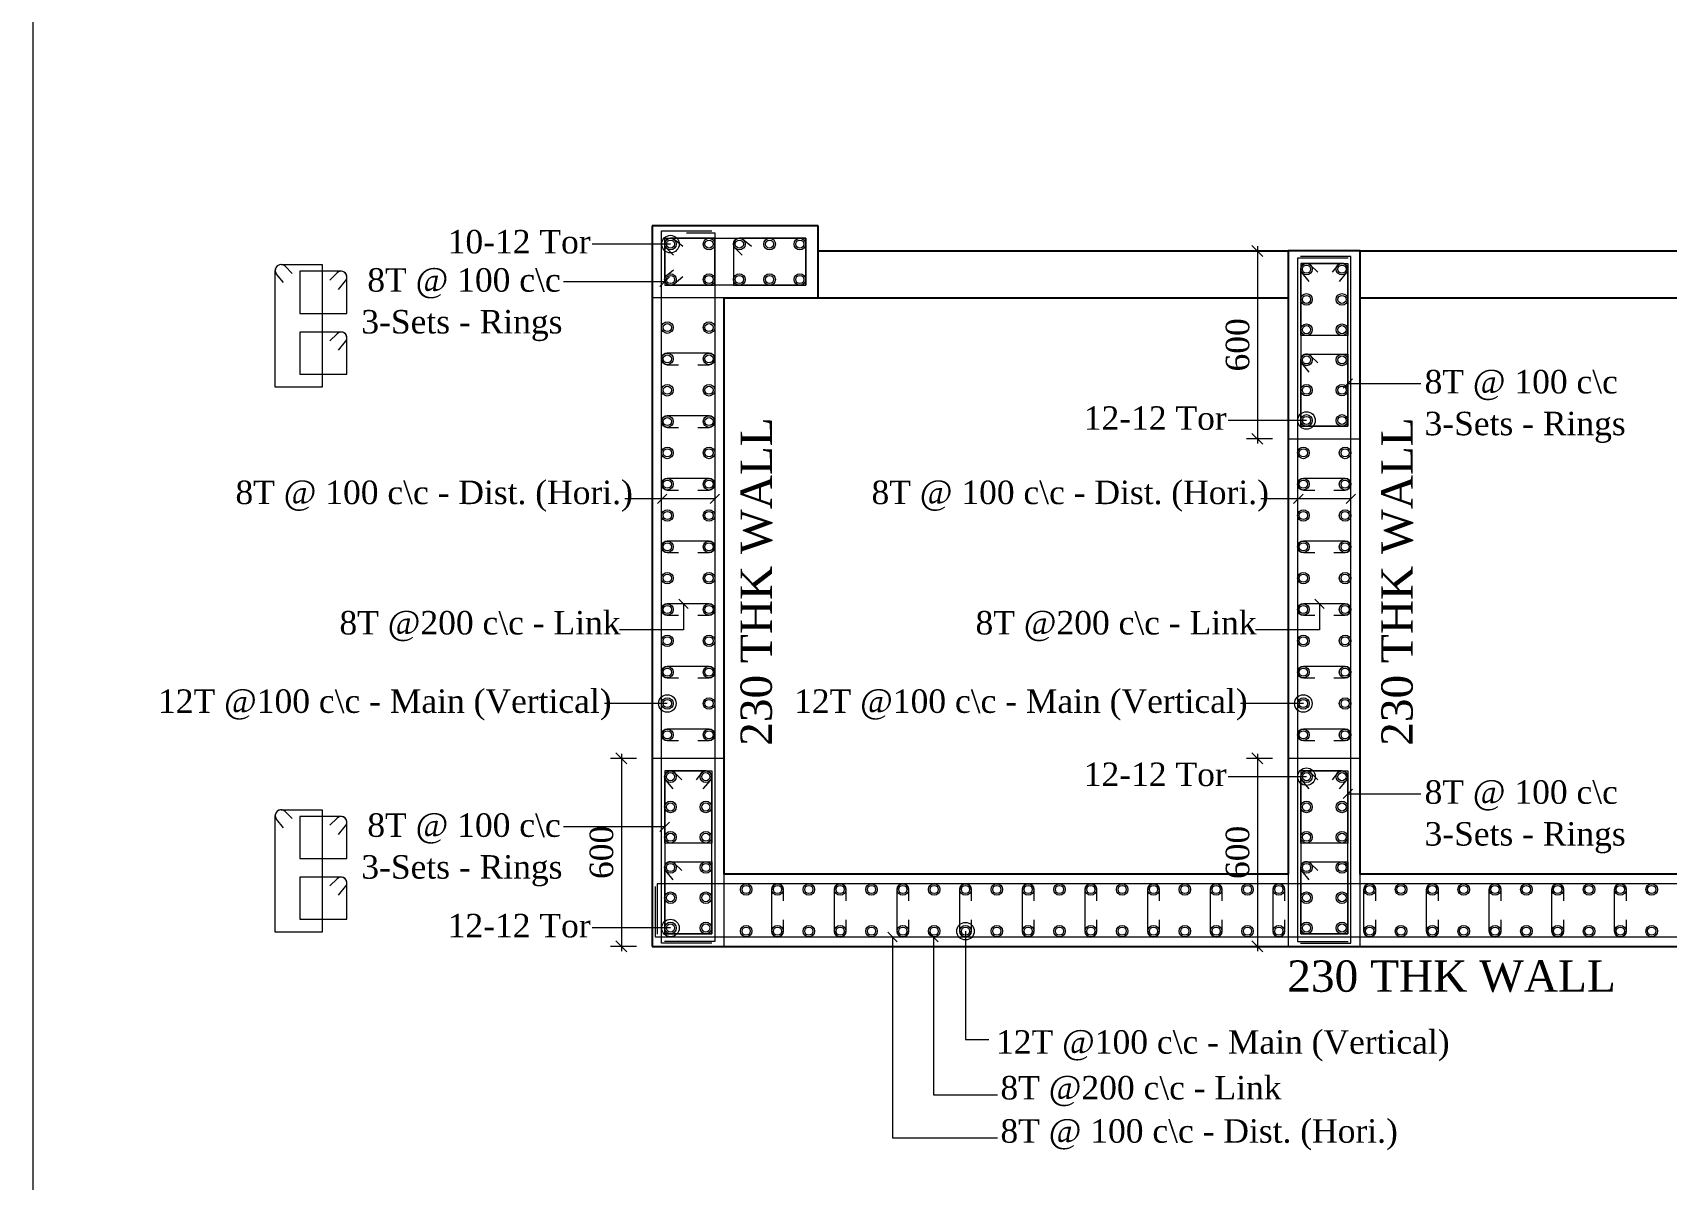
# Model space of a CAD drawing. Header units: metres. Extents: x 95882 to 260884, y 3603 to 81317.
# Drawn here: x 203308 to 208522, y 22037 to 25697 of the extents above; entities that cross this region are included whole.
import ezdxf
from ezdxf.enums import TextEntityAlignment as Align

# ---------------------------------------------------------------- set-up
doc = ezdxf.new("R2010")
doc.units = ezdxf.units.M
doc.header["$LTSCALE"] = 0.05
doc.header["$MEASUREMENT"] = 0
doc.layers.get('0').update_dxf_attribs({"linetype": 'CONTINUOUS', "lineweight": 0})
for name, color, linetype, lineweight in [('S-C3-UP TO TOP', 6, 'CONTINUOUS', 25), ('S-DIM-R', 7, 'CONTINUOUS', 9), ('S-SECTION', 5, 'CONTINUOUS', 5), ('S-SECTION MARK', 124, 'CONTINUOUS', 0), ('S-SHEET', 251, 'CONTINUOUS', 0), ('S-STEEL COL_DIA', 1, 'CONTINUOUS', 9), ('S-STEEL LINK', 1, 'CONTINUOUS', 0), ('S-STEEL RING', 1, 'CONTINUOUS', 9), ('S-TEXT', 7, 'CONTINUOUS', 0), ('S-TEXT COL.', 7, 'CONTINUOUS', 0)]:
    doc.layers.add(name, color=color, linetype=linetype, lineweight=lineweight)
doc.styles.add('SHEET TEXT', font='times.ttf')
doc.styles.get("Standard").update_dxf_attribs({"font": 'times.ttf'})
doc.styles.add('TEXT', font='times.ttf')

# ---------------------------------------------------------------- blocks, each defined once
blk = doc.blocks.new('_Origin')
at = {"color": 0, "linetype": 'ByBlock', "lineweight": -2}
blk.add_line((0, 0), (-1, 0), dxfattribs=at)
blk.add_circle((0, 0), 0.5, dxfattribs=at)
blk = doc.blocks.new('_Oblique')
at = {"color": 0, "linetype": 'ByBlock', "lineweight": -2}
blk.add_line((-0.5, -0.5), (0.5, 0.5), dxfattribs=at)

msp = doc.modelspace()

# ---------------------------------------------------------------- linework, layer by layer
at = {"layer": 'S-C3-UP TO TOP', "color": 5}
for p, q in [((205815, 25080.2), (205285, 25080.2)), ((205285, 25080.2), (205285, 22780.2)), ((205815, 24850.2), (205815, 25080.2)), ((205815, 25000.2), (207315, 25000.2)), ((207545, 25000.2), (207315, 25000.2)), ((207315, 25000.2), (207315, 23010.2)), ((207545, 23010.2), (207545, 25000.2)), ((207545, 25000.2), (209345, 25000.2)), ((205515, 23010.2), (205515, 24850.2)), ((205515, 24850.2), (205815, 24850.2)), ((205815, 24850.2), (205815, 24850.2)), ((205815, 24850.2), (205815, 24850.2)), ((205815, 24850.2), (207315, 24850.2)), ((207545, 24850.2), (209345, 24850.2)), ((207315, 23010.2), (205515, 23010.2)), ((209345, 23010.2), (207545, 23010.2)), ((205285, 22780.2), (209575, 22780.2))]:
    msp.add_line(p, q, dxfattribs=at)
at = {"layer": 'S-DIM-R'}
for p, q in [((207265, 25000.2, 0.1), (207181.7, 25000.2, 0.1)), ((207216.7, 25015.2, 0.1), (207216.7, 24385.2, 0.1)), ((207265, 24400.2, 0.1), (207181.7, 24400.2, 0.1)), ((205235, 23380.2, 0.1), (205151.7, 23380.2, 0.1)), ((205186.7, 23395.2, 0.1), (205186.7, 22765.2, 0.1)), ((207265, 23380.2, 0.1), (207181.7, 23380.2, 0.1)), ((207216.7, 23395.2, 0.1), (207216.7, 22765.2, 0.1)), ((205235, 22780.2, 0.1), (205151.7, 22780.2, 0.1)), ((207265, 22780.2, 0.1), (207181.7, 22780.2, 0.1))]:
    msp.add_line(p, q, dxfattribs=at)
at = {"layer": 'S-SECTION'}
for p, q in [((205285, 24850.2), (205285, 25080.2)), ((205285, 25080.2), (205815, 25080.2)), ((205815, 25080.2), (205815, 24850.2)), ((207545, 25000.2), (207315, 25000.2)), ((207315, 25000.2), (207315, 24400.2)), ((207545, 24400.2), (207545, 25000.2)), ((205815, 24850.2), (205285, 24850.2)), ((207315, 24400.2), (207545, 24400.2)), ((205515, 23380.2), (205285, 23380.2)), ((205285, 23380.2), (205285, 22780.2)), ((205515, 22780.2), (205515, 23380.2)), ((207545, 23380.2), (207315, 23380.2)), ((207315, 23380.2), (207315, 22780.2)), ((207545, 22780.2), (207545, 23380.2)), ((205285, 22780.2), (205515, 22780.2)), ((207315, 22780.2), (207545, 22780.2))]:
    msp.add_line(p, q, dxfattribs=at)
at = {"layer": 'S-SECTION MARK', "linetype": 'ByBlock'}
for points in [[(205287.4, 25021.8), (205093.8, 25021.8)], [(207317.4, 24458.9), (207123.8, 24458.9)], [(205277.4, 23555.4), (205133.1, 23555.4)], [(207307.4, 23555.4), (207163.1, 23555.4)], [(207317.4, 23321.8), (207123.8, 23321.8)], [(205287.4, 22838.9), (205093.8, 22838.9)], [(206285, 22772.6), (206285, 22483.5), (206359.2, 22483.5)]]:
    msp.add_lwpolyline(points, dxfattribs=at)
at = {"layer": 'S-SECTION MARK'}
for points in [[(205325, 24901.8), (205001.6, 24901.8)], [(207505, 24577), (207738.5, 24577)], [(205485.1, 24208.4), (205198, 24208.4)], [(205317.3, 24208.4), (205198, 24208.4)], [(207515.1, 24208.4), (207228, 24208.4)], [(207347.3, 24208.4), (207228, 24208.4)], [(205385, 23873.8), (205385.1, 23790.9), (205180.9, 23790.9)], [(207415, 23873.8), (207415.1, 23790.9), (207210.9, 23790.9)], [(207505, 23267.2), (207738.5, 23267.2)], [(205325, 23161.7), (205001.6, 23161.7)], [(206051.8, 22810.2), (206051.7, 22168.8), (206386.9, 22168.8)], [(206182.7, 22810.2), (206182.7, 22306.8), (206386.9, 22306.8)]]:
    msp.add_lwpolyline(points, dxfattribs=at)
at = {"layer": 'S-SHEET', "color": 0}
msp.add_line((203307.9, 25806.6, -0.1), (203307.9, 21628.1, -0.1), dxfattribs=at)
at = {"layer": 'S-STEEL COL_DIA', "lineweight": 5}
for centre, radius in [((205343.4, 25021.8, 0), 18.5), ((205343.4, 25021.8, 0), 13), ((205343.4, 25021.8, 0), 13), ((205466.6, 25021.8, 0.1), 18.5), ((205466.6, 25021.8, 0.1), 13), ((205466.6, 25021.8, 0.1), 13), ((205563.2, 25021.8, 0.1), 18.5), ((205563.2, 25021.8, 0.1), 13), ((205563.2, 25021.8, 0.1), 13), ((205659.7, 25021.8, 0.1), 18.5), ((205659.7, 25021.8, 0.1), 13), ((205659.7, 25021.8, 0.1), 13), ((205756.3, 25021.8, 0), 18.5), ((205756.3, 25021.8, 0), 13), ((205756.3, 25021.8, 0), 13), ((205343.4, 24908.7, 0), 18.5), ((205466.6, 24908.7, 0.1), 18.5), ((205563.2, 24908.7, 0.1), 18.5), ((205659.7, 24908.7, 0.1), 18.5), ((205756.3, 24908.7, 0), 18.5), ((207373.4, 24941.8, 0), 18.5), ((207373.4, 24941.8, 0), 13), ((207373.4, 24941.8, 0), 13), ((207486.5, 24941.8, 0), 18.5), ((207486.5, 24941.8, 0), 13), ((207486.5, 24941.8, 0), 13), ((205343.4, 24908.7, 0), 13), ((205343.4, 24908.7, 0), 13), ((205466.6, 24908.7, 0.1), 13), ((205466.6, 24908.7, 0.1), 13), ((205563.2, 24908.7, 0.1), 13), ((205563.2, 24908.7, 0.1), 13), ((205659.7, 24908.7, 0.1), 13), ((205659.7, 24908.7, 0.1), 13), ((205756.3, 24908.7, 0), 13), ((205756.3, 24908.7, 0), 13), ((207373.4, 24845.2, 0.1), 18.5), ((207373.4, 24845.2, 0.1), 13), ((207373.4, 24845.2, 0.1), 13), ((207486.5, 24845.2, 0.1), 18.5), ((207486.5, 24845.2, 0.1), 13), ((207486.5, 24845.2, 0.1), 13), ((205333.4, 24755.4), 18.5), ((205333.4, 24755.4), 13), ((205333.4, 24755.4), 13), ((205466.5, 24755.4), 18.5), ((205466.5, 24755.4), 13), ((205466.5, 24755.4), 13), ((207373.4, 24748.6, 0.1), 18.5), ((207486.5, 24748.6, 0.1), 18.5), ((207373.4, 24748.6, 0.1), 13), ((207373.4, 24748.6, 0.1), 13), ((207486.5, 24748.6, 0.1), 13), ((207486.5, 24748.6, 0.1), 13), ((205333.4, 24655.4), 18.5), ((205333.4, 24655.4), 13), ((205333.4, 24655.4), 13), ((205466.5, 24655.4), 18.5), ((205466.5, 24655.4), 13), ((205466.5, 24655.4), 13), ((207373.4, 24652.1, 0.1), 18.5), ((207373.4, 24652.1, 0.1), 13), ((207373.4, 24652.1, 0.1), 13), ((207486.5, 24652.1, 0.1), 18.5), ((207486.5, 24652.1, 0.1), 13), ((207486.5, 24652.1, 0.1), 13), ((205333.4, 24555.4), 18.5), ((205333.4, 24555.4), 13), ((205333.4, 24555.4), 13), ((205466.5, 24555.4), 18.5), ((205466.5, 24555.4), 13), ((205466.5, 24555.4), 13), ((207373.4, 24555.5, 0.1), 18.5), ((207373.4, 24555.5, 0.1), 13), ((207373.4, 24555.5, 0.1), 13), ((207486.5, 24555.5, 0.1), 18.5), ((207486.5, 24555.5, 0.1), 13), ((207486.5, 24555.5, 0.1), 13), ((205333.4, 24455.4), 18.5), ((205333.4, 24455.4), 13), ((205333.4, 24455.4), 13), ((205466.5, 24455.4), 18.5), ((205466.5, 24455.4), 13), ((205466.5, 24455.4), 13), ((207373.4, 24458.9, 0), 18.5), ((207373.4, 24458.9, 0), 13), ((207373.4, 24458.9, 0), 13), ((207486.5, 24458.9, 0), 18.5), ((207486.5, 24458.9, 0), 13), ((207486.5, 24458.9, 0), 13), ((205333.4, 24355.4), 18.5), ((205333.4, 24355.4), 13), ((205333.4, 24355.4), 13), ((205466.5, 24355.4), 18.5), ((205466.5, 24355.4), 13), ((205466.5, 24355.4), 13), ((207363.4, 24355.4), 18.5), ((207363.4, 24355.4), 13), ((207363.4, 24355.4), 13), ((207496.5, 24355.4), 18.5), ((207496.5, 24355.4), 13), ((207496.5, 24355.4), 13), ((205333.4, 24255.4), 18.5), ((205333.4, 24255.4), 13), ((205333.4, 24255.4), 13), ((205466.5, 24255.4), 18.5), ((205466.5, 24255.4), 13), ((205466.5, 24255.4), 13), ((207363.4, 24255.4), 18.5), ((207363.4, 24255.4), 13), ((207363.4, 24255.4), 13), ((207496.5, 24255.4), 18.5), ((207496.5, 24255.4), 13), ((207496.5, 24255.4), 13), ((205333.4, 24155.4), 18.5), ((205333.4, 24155.4), 13), ((205333.4, 24155.4), 13), ((205466.5, 24155.4), 18.5), ((205466.5, 24155.4), 13), ((205466.5, 24155.4), 13), ((207363.4, 24155.4), 18.5), ((207363.4, 24155.4), 13), ((207363.4, 24155.4), 13), ((207496.5, 24155.4), 18.5), ((207496.5, 24155.4), 13), ((207496.5, 24155.4), 13), ((205333.4, 24055.4), 18.5), ((205333.4, 24055.4), 13), ((205333.4, 24055.4), 13), ((205466.5, 24055.4), 18.5), ((205466.5, 24055.4), 13), ((205466.5, 24055.4), 13), ((207363.4, 24055.4), 18.5), ((207363.4, 24055.4), 13), ((207363.4, 24055.4), 13), ((207496.5, 24055.4), 18.5), ((207496.5, 24055.4), 13), ((207496.5, 24055.4), 13), ((205333.4, 23955.4), 18.5), ((205333.4, 23955.4), 13), ((205333.4, 23955.4), 13), ((205466.5, 23955.4), 18.5), ((205466.5, 23955.4), 13), ((205466.5, 23955.4), 13), ((207363.4, 23955.4), 18.5), ((207363.4, 23955.4), 13), ((207363.4, 23955.4), 13), ((207496.5, 23955.4), 18.5), ((207496.5, 23955.4), 13), ((207496.5, 23955.4), 13), ((205333.4, 23855.4), 18.5), ((205333.4, 23855.4), 13), ((205333.4, 23855.4), 13), ((205466.5, 23855.4), 18.5), ((205466.5, 23855.4), 13), ((205466.5, 23855.4), 13), ((207363.4, 23855.4), 18.5), ((207363.4, 23855.4), 13), ((207363.4, 23855.4), 13), ((207496.5, 23855.4), 18.5), ((207496.5, 23855.4), 13), ((207496.5, 23855.4), 13), ((205333.4, 23755.4), 18.5), ((205333.4, 23755.4), 13), ((205333.4, 23755.4), 13), ((205466.5, 23755.4), 18.5), ((205466.5, 23755.4), 13), ((205466.5, 23755.4), 13), ((207363.4, 23755.4), 18.5), ((207363.4, 23755.4), 13), ((207363.4, 23755.4), 13), ((207496.5, 23755.4), 18.5), ((207496.5, 23755.4), 13), ((207496.5, 23755.4), 13), ((205333.4, 23655.4), 18.5), ((205466.5, 23655.4), 18.5), ((207363.4, 23655.4), 18.5), ((207496.5, 23655.4), 18.5), ((205333.4, 23655.4), 13), ((205333.4, 23655.4), 13), ((205466.5, 23655.4), 13), ((205466.5, 23655.4), 13), ((207363.4, 23655.4), 13), ((207363.4, 23655.4), 13), ((207496.5, 23655.4), 13), ((207496.5, 23655.4), 13), ((205333.4, 23555.4), 18.5), ((205333.4, 23555.4), 13), ((205333.4, 23555.4), 13), ((205466.5, 23555.4), 18.5), ((205466.5, 23555.4), 13), ((205466.5, 23555.4), 13), ((207363.4, 23555.4), 18.5), ((207363.4, 23555.4), 13), ((207363.4, 23555.4), 13), ((207496.5, 23555.4), 18.5), ((207496.5, 23555.4), 13), ((207496.5, 23555.4), 13), ((205333.4, 23455.4), 18.5), ((205333.4, 23455.4), 13), ((205333.4, 23455.4), 13), ((205466.5, 23455.4), 18.5), ((205466.5, 23455.4), 13), ((205466.5, 23455.4), 13), ((207363.4, 23455.4), 18.5), ((207363.4, 23455.4), 13), ((207363.4, 23455.4), 13), ((207496.5, 23455.4), 18.5), ((207496.5, 23455.4), 13), ((207496.5, 23455.4), 13), ((205343.4, 23321.8, 0), 18.5), ((205343.4, 23321.8, 0), 13), ((205343.4, 23321.8, 0), 13), ((205456.5, 23321.8, 0), 18.5), ((205456.5, 23321.8, 0), 13), ((205456.5, 23321.8, 0), 13), ((207373.4, 23321.8, 0), 18.5), ((207373.4, 23321.8, 0), 13), ((207373.4, 23321.8, 0), 13), ((207486.5, 23321.8, 0), 18.5), ((207486.5, 23321.8, 0), 13), ((207486.5, 23321.8, 0), 13), ((205343.4, 23225.2, 0.1), 18.5), ((205343.4, 23225.2, 0.1), 13), ((205343.4, 23225.2, 0.1), 13), ((205456.5, 23225.2, 0.1), 18.5), ((205456.5, 23225.2, 0.1), 13), ((205456.5, 23225.2, 0.1), 13), ((207373.4, 23225.2, 0.1), 18.5), ((207373.4, 23225.2, 0.1), 13), ((207373.4, 23225.2, 0.1), 13), ((207486.5, 23225.2, 0.1), 18.5), ((207486.5, 23225.2, 0.1), 13), ((207486.5, 23225.2, 0.1), 13), ((205343.4, 23128.6, 0.1), 18.5), ((205343.4, 23128.6, 0.1), 13), ((205343.4, 23128.6, 0.1), 13), ((205456.5, 23128.6, 0.1), 18.5), ((205456.5, 23128.6, 0.1), 13), ((205456.5, 23128.6, 0.1), 13), ((207373.4, 23128.6, 0.1), 18.5), ((207373.4, 23128.6, 0.1), 13), ((207373.4, 23128.6, 0.1), 13), ((207486.5, 23128.6, 0.1), 18.5), ((207486.5, 23128.6, 0.1), 13), ((207486.5, 23128.6, 0.1), 13), ((205343.4, 23032.1, 0.1), 18.5), ((205343.4, 23032.1, 0.1), 13), ((205343.4, 23032.1, 0.1), 13), ((205456.5, 23032.1, 0.1), 18.5), ((205456.5, 23032.1, 0.1), 13), ((205456.5, 23032.1, 0.1), 13), ((207373.4, 23032.1, 0.1), 18.5), ((207373.4, 23032.1, 0.1), 13), ((207373.4, 23032.1, 0.1), 13), ((207486.5, 23032.1, 0.1), 18.5), ((207486.5, 23032.1, 0.1), 13), ((207486.5, 23032.1, 0.1), 13), ((205343.4, 22935.5, 0.1), 18.5), ((205343.4, 22935.5, 0.1), 13), ((205343.4, 22935.5, 0.1), 13), ((205456.5, 22935.5, 0.1), 18.5), ((205456.5, 22935.5, 0.1), 13), ((205456.5, 22935.5, 0.1), 13), ((205585, 22961.8), 18.5), ((205585, 22961.8), 13), ((205585, 22961.8), 13), ((205685, 22961.8), 18.5), ((205685, 22961.8), 13), ((205685, 22961.8), 13), ((205785, 22961.8), 18.5), ((205785, 22961.8), 13), ((205785, 22961.8), 13), ((205885, 22961.8), 18.5), ((205885, 22961.8), 13), ((205885, 22961.8), 13), ((205985, 22961.8), 18.5), ((205985, 22961.8), 13), ((205985, 22961.8), 13), ((206085, 22961.8), 18.5), ((206085, 22961.8), 13), ((206085, 22961.8), 13), ((206185, 22961.8), 18.5), ((206185, 22961.8), 13), ((206185, 22961.8), 13), ((206285, 22961.8), 18.5), ((206285, 22961.8), 13), ((206285, 22961.8), 13), ((206385, 22961.8), 18.5), ((206385, 22961.8), 13), ((206385, 22961.8), 13), ((206485, 22961.8), 18.5), ((206485, 22961.8), 13), ((206485, 22961.8), 13), ((206585, 22961.8), 18.5), ((206585, 22961.8), 13), ((206585, 22961.8), 13), ((206685, 22961.8), 18.5), ((206685, 22961.8), 13), ((206685, 22961.8), 13), ((206785, 22961.8), 18.5), ((206785, 22961.8), 13), ((206785, 22961.8), 13), ((206885, 22961.8), 18.5), ((206885, 22961.8), 13), ((206885, 22961.8), 13), ((206985, 22961.8), 18.5), ((206985, 22961.8), 13), ((206985, 22961.8), 13), ((207085, 22961.8), 18.5), ((207085, 22961.8), 13), ((207085, 22961.8), 13), ((207185, 22961.8), 18.5), ((207185, 22961.8), 13), ((207185, 22961.8), 13), ((207285, 22961.8), 18.5), ((207285, 22961.8), 13), ((207285, 22961.8), 13), ((207373.4, 22935.5, 0.1), 18.5), ((207373.4, 22935.5, 0.1), 13), ((207373.4, 22935.5, 0.1), 13), ((207486.5, 22935.5, 0.1), 18.5), ((207486.5, 22935.5, 0.1), 13), ((207486.5, 22935.5, 0.1), 13), ((207575, 22961.8), 18.5), ((207575, 22961.8), 13), ((207575, 22961.8), 13), ((207675, 22961.8), 18.5), ((207675, 22961.8), 13), ((207675, 22961.8), 13), ((207775, 22961.8), 18.5), ((207775, 22961.8), 13), ((207775, 22961.8), 13), ((207875, 22961.8), 18.5), ((207875, 22961.8), 13), ((207875, 22961.8), 13), ((207975, 22961.8), 18.5), ((207975, 22961.8), 13), ((207975, 22961.8), 13), ((208075, 22961.8), 18.5), ((208075, 22961.8), 13), ((208075, 22961.8), 13), ((208175, 22961.8), 18.5), ((208175, 22961.8), 13), ((208175, 22961.8), 13), ((208275, 22961.8), 18.5), ((208275, 22961.8), 13), ((208275, 22961.8), 13), ((208375, 22961.8), 18.5), ((208375, 22961.8), 13), ((208375, 22961.8), 13), ((208475, 22961.8), 18.5), ((208475, 22961.8), 13), ((208475, 22961.8), 13), ((205343.4, 22838.9, 0), 18.5), ((205343.4, 22838.9, 0), 13), ((205343.4, 22838.9, 0), 13), ((205456.5, 22838.9, 0), 18.5), ((205456.5, 22838.9, 0), 13), ((205456.5, 22838.9, 0), 13), ((205585, 22828.7), 18.5), ((205585, 22828.7), 13), ((205585, 22828.7), 13), ((205685, 22828.7), 18.5), ((205685, 22828.7), 13), ((205685, 22828.7), 13), ((205785, 22828.7), 18.5), ((205785, 22828.7), 13), ((205785, 22828.7), 13), ((205885, 22828.7), 18.5), ((205885, 22828.7), 13), ((205885, 22828.7), 13), ((205985, 22828.7), 18.5), ((205985, 22828.7), 13), ((205985, 22828.7), 13), ((206085, 22828.7), 18.5), ((206085, 22828.7), 13), ((206085, 22828.7), 13), ((206185, 22828.7), 18.5), ((206185, 22828.7), 13), ((206185, 22828.7), 13), ((206285, 22828.7), 18.5), ((206285, 22828.7), 13), ((206285, 22828.7), 13), ((206385, 22828.7), 18.5), ((206385, 22828.7), 13), ((206385, 22828.7), 13), ((206485, 22828.7), 18.5), ((206485, 22828.7), 13), ((206485, 22828.7), 13), ((206585, 22828.7), 18.5), ((206585, 22828.7), 13), ((206585, 22828.7), 13), ((206685, 22828.7), 18.5), ((206685, 22828.7), 13), ((206685, 22828.7), 13), ((206785, 22828.7), 18.5), ((206785, 22828.7), 13), ((206785, 22828.7), 13), ((206885, 22828.7), 18.5), ((206885, 22828.7), 13), ((206885, 22828.7), 13), ((206985, 22828.7), 18.5), ((206985, 22828.7), 13), ((206985, 22828.7), 13), ((207085, 22828.7), 18.5), ((207085, 22828.7), 13), ((207085, 22828.7), 13), ((207185, 22828.7), 18.5), ((207185, 22828.7), 13), ((207185, 22828.7), 13), ((207285, 22828.7), 18.5), ((207285, 22828.7), 13), ((207285, 22828.7), 13), ((207373.4, 22838.9, 0), 18.5), ((207373.4, 22838.9, 0), 13), ((207373.4, 22838.9, 0), 13), ((207486.5, 22838.9, 0), 18.5), ((207486.5, 22838.9, 0), 13), ((207486.5, 22838.9, 0), 13), ((207575, 22828.7), 18.5), ((207575, 22828.7), 13), ((207575, 22828.7), 13), ((207675, 22828.7), 18.5), ((207675, 22828.7), 13), ((207675, 22828.7), 13), ((207775, 22828.7), 18.5), ((207775, 22828.7), 13), ((207775, 22828.7), 13), ((207875, 22828.7), 18.5), ((207875, 22828.7), 13), ((207875, 22828.7), 13), ((207975, 22828.7), 18.5), ((207975, 22828.7), 13), ((207975, 22828.7), 13), ((208075, 22828.7), 18.5), ((208075, 22828.7), 13), ((208075, 22828.7), 13), ((208175, 22828.7), 18.5), ((208175, 22828.7), 13), ((208175, 22828.7), 13), ((208275, 22828.7), 18.5), ((208275, 22828.7), 13), ((208275, 22828.7), 13), ((208375, 22828.7), 18.5), ((208375, 22828.7), 13), ((208375, 22828.7), 13), ((208475, 22828.7), 18.5), ((208475, 22828.7), 13), ((208475, 22828.7), 13)]:
    msp.add_circle(centre, radius, dxfattribs=at)
at = {"layer": 'S-STEEL LINK', "color": 3}
for p, q in [((205466.5, 24673.8), (205333.4, 24673.8)), ((205333.4, 24636.9), (205369.4, 24636.9)), ((205430.5, 24636.9), (205466.5, 24636.9)), ((205466.5, 24473.8), (205333.4, 24473.8)), ((205333.4, 24436.9), (205369.4, 24436.9)), ((205430.5, 24436.9), (205466.5, 24436.9)), ((205466.5, 24273.8), (205333.4, 24273.8)), ((207496.5, 24273.8), (207363.4, 24273.8)), ((205333.4, 24236.9), (205369.4, 24236.9)), ((205430.5, 24236.9), (205466.5, 24236.9)), ((207363.4, 24236.9), (207399.4, 24236.9)), ((207460.5, 24236.9), (207496.5, 24236.9)), ((205466.5, 24073.8), (205333.4, 24073.8)), ((205333.4, 24036.9), (205369.4, 24036.9)), ((205430.5, 24036.9), (205466.5, 24036.9)), ((207496.5, 24073.8), (207363.4, 24073.8)), ((207363.4, 24036.9), (207399.4, 24036.9)), ((207460.5, 24036.9), (207496.5, 24036.9)), ((205466.5, 23873.8), (205333.4, 23873.8)), ((205333.4, 23836.9), (205369.4, 23836.9)), ((205430.5, 23836.9), (205466.5, 23836.9)), ((207496.5, 23873.8), (207363.4, 23873.8)), ((207363.4, 23836.9), (207399.4, 23836.9)), ((207460.5, 23836.9), (207496.5, 23836.9)), ((205466.5, 23673.8), (205333.4, 23673.8)), ((207496.5, 23673.8), (207363.4, 23673.8)), ((205333.4, 23636.9), (205369.4, 23636.9)), ((205430.5, 23636.9), (205466.5, 23636.9)), ((207363.4, 23636.9), (207399.4, 23636.9)), ((207460.5, 23636.9), (207496.5, 23636.9)), ((205466.5, 23473.8), (205333.4, 23473.8)), ((207496.5, 23473.8), (207363.4, 23473.8)), ((205333.4, 23436.9), (205369.4, 23436.9)), ((205430.5, 23436.9), (205466.5, 23436.9)), ((207363.4, 23436.9), (207399.4, 23436.9)), ((207460.5, 23436.9), (207496.5, 23436.9)), ((205666.5, 22828.6), (205666.5, 22961.8)), ((205703.4, 22961.8), (205703.4, 22925.8)), ((205866.5, 22828.6), (205866.5, 22961.8)), ((205903.4, 22961.8), (205903.4, 22925.8)), ((206066.5, 22828.6), (206066.5, 22961.8)), ((206103.4, 22961.8), (206103.4, 22925.8)), ((206266.5, 22828.6), (206266.5, 22961.8)), ((206303.4, 22961.8), (206303.4, 22925.8)), ((206466.5, 22828.6), (206466.5, 22961.8)), ((206503.4, 22961.8), (206503.4, 22925.8)), ((206666.5, 22828.6), (206666.5, 22961.8)), ((206703.4, 22961.8), (206703.4, 22925.8)), ((206866.5, 22828.6), (206866.5, 22961.8)), ((206903.4, 22961.8), (206903.4, 22925.8)), ((207066.5, 22828.6), (207066.5, 22961.8)), ((207103.4, 22961.8), (207103.4, 22925.8)), ((207266.5, 22828.6), (207266.5, 22961.8)), ((207303.4, 22961.8), (207303.4, 22925.8)), ((207556.5, 22828.6), (207556.5, 22961.8)), ((207593.4, 22961.8), (207593.4, 22925.8)), ((207756.5, 22828.6), (207756.5, 22961.8)), ((207793.4, 22961.8), (207793.4, 22925.8)), ((207956.5, 22828.6), (207956.5, 22961.8)), ((207993.4, 22961.8), (207993.4, 22925.8)), ((208156.5, 22828.6), (208156.5, 22961.8)), ((208193.4, 22961.8), (208193.4, 22925.8)), ((208356.5, 22828.6), (208356.5, 22961.8)), ((208393.4, 22961.8), (208393.4, 22925.8)), ((205703.4, 22864.6), (205703.4, 22828.6)), ((205903.4, 22864.6), (205903.4, 22828.6)), ((206103.4, 22864.6), (206103.4, 22828.6)), ((206303.4, 22864.6), (206303.4, 22828.6)), ((206503.4, 22864.6), (206503.4, 22828.6)), ((206703.4, 22864.6), (206703.4, 22828.6)), ((206903.4, 22864.6), (206903.4, 22828.6)), ((207103.4, 22864.6), (207103.4, 22828.6)), ((207303.4, 22864.6), (207303.4, 22828.6)), ((207593.4, 22864.6), (207593.4, 22828.6)), ((207793.4, 22864.6), (207793.4, 22828.6)), ((207993.4, 22864.6), (207993.4, 22828.6)), ((208193.4, 22864.6), (208193.4, 22828.6)), ((208393.4, 22864.6), (208393.4, 22828.6))]:
    msp.add_line(p, q, dxfattribs=at)
for centre, start, end in [((205333.4, 24655.4), 90, 270), ((205466.5, 24655.4), 270, 90), ((205333.4, 24455.4), 90, 270), ((205466.5, 24455.4), 270, 90), ((205333.4, 24255.4), 90, 270), ((205466.5, 24255.4), 270, 90), ((207363.4, 24255.4), 90, 270), ((207496.5, 24255.4), 270, 90), ((205333.4, 24055.4), 90, 270), ((205466.5, 24055.4), 270, 90), ((207363.4, 24055.4), 90, 270), ((207496.5, 24055.4), 270, 90), ((205333.4, 23855.4), 90, 270), ((205466.5, 23855.4), 270, 90), ((207363.4, 23855.4), 90, 270), ((207496.5, 23855.4), 270, 90), ((205333.4, 23655.4), 90, 270), ((205466.5, 23655.4), 270, 90), ((207363.4, 23655.4), 90, 270), ((207496.5, 23655.4), 270, 90), ((205333.4, 23455.4), 90, 270), ((205466.5, 23455.4), 270, 90), ((207363.4, 23455.4), 90, 270), ((207496.5, 23455.4), 270, 90), ((205685, 22961.8), 0, 180), ((205885, 22961.8), 0, 180), ((206085, 22961.8), 0, 180), ((206285, 22961.8), 0, 180), ((206485, 22961.8), 0, 180), ((206685, 22961.8), 0, 180), ((206885, 22961.8), 0, 180), ((207085, 22961.8), 0, 180), ((207285, 22961.8), 0, 180), ((207575, 22961.8), 0, 180), ((207775, 22961.8), 0, 180), ((207975, 22961.8), 0, 180), ((208175, 22961.8), 0, 180), ((208375, 22961.8), 0, 180), ((205685, 22828.6), 180, 0), ((205885, 22828.6), 180, 0), ((206085, 22828.6), 180, 0), ((206285, 22828.6), 180, 0), ((206485, 22828.6), 180, 0), ((206685, 22828.6), 180, 0), ((206885, 22828.6), 180, 0), ((207085, 22828.6), 180, 0), ((207285, 22828.6), 180, 0), ((207575, 22828.6), 180, 0), ((207775, 22828.6), 180, 0), ((207975, 22828.6), 180, 0), ((208175, 22828.6), 180, 0), ((208375, 22828.6), 180, 0)]:
    msp.add_arc(centre, 18.5, start, end, dxfattribs=at)
at = {"layer": 'S-STEEL RING', "color": 30}
for p, q in [((205315, 22790.1), (205315, 25064)), ((205315, 25064), (205475.9, 25064)), ((205394.2, 25058.1), (205485.1, 25058.1)), ((205485.1, 25058.1), (205485.1, 22796)), ((207505.8, 24976.5), (207344.9, 24976.5)), ((207344.9, 24976.5), (207344.9, 22796)), ((207515, 24982.4), (207354.1, 24982.4)), ((207515, 22790.1), (207515, 24982.4)), ((205294.9, 22971.1), (205294.9, 22810.2)), ((209559.2, 22980.3), (205300.7, 22980.3)), ((205300.7, 22980.3), (205300.7, 22819.4)), ((205294.9, 22810.2), (209565.1, 22810.2)), ((205475.9, 22790.1), (205315, 22790.1)), ((205485.1, 22796), (205324.2, 22796)), ((207344.9, 22796), (207505.8, 22796)), ((207354.1, 22790.1), (207515, 22790.1))]:
    msp.add_line(p, q, dxfattribs=at)
at = {"layer": 'S-STEEL RING'}
for p, q in [((205325, 24908.7, 0), (205325, 25040.2, 0)), ((205325, 25040.2, 0), (205775, 25040.2, 0)), ((205775, 25040.2, 0), (205775, 24890.2, 0)), ((204082, 24565.5, 0), (204082, 24937.8, 0)), ((204082, 24565.5, 0.1), (204082, 24937.8, 0.1)), ((204108.7, 24898.8, 0), (204086.2, 24926.1, 0)), ((204108.7, 24898.8, 0.1), (204086.2, 24926.1, 0.1)), ((204100.5, 24956.3, 0), (204232, 24956.3, 0)), ((204100.5, 24956.3, 0.1), (204232, 24956.3, 0.1)), ((204113.5, 24950.9, 0), (204136.3, 24928.3, 0)), ((204113.5, 24950.9, 0.1), (204136.3, 24928.3, 0.1)), ((204232, 24956.3, 0), (204232, 24565.5, 0)), ((204232, 24956.3, 0.1), (204232, 24565.5, 0.1)), ((205330.3, 24921.7, 0), (205353, 24939.5, 0)), ((207486.5, 24960.2, 0), (207355, 24960.2, 0)), ((207355, 24960.2, 0), (207355, 24440.2, 0)), ((207473.5, 24954.9, 0), (207455.7, 24932.2, 0)), ((207478.3, 24902.7, 0), (207500.8, 24930.1, 0)), ((207505, 24440.2, 0), (207505, 24941.8, 0)), ((205775, 24890.2, 0), (205343.4, 24890.2, 0)), ((205382.5, 24916.9, 0), (205355.1, 24894.4, 0)), ((204232, 24565.5, 0), (204082, 24565.5, 0)), ((204232, 24565.5, 0.1), (204082, 24565.5, 0.1)), ((207355, 24440.2, 0), (207505, 24440.2, 0)), ((205456.5, 23340.2, 0), (205325, 23340.2, 0)), ((205325, 23340.2, 0), (205325, 22820.2, 0)), ((205443.5, 23334.9, 0), (205425.7, 23312.2, 0)), ((205448.3, 23282.7, 0), (205470.8, 23310.1, 0)), ((205475, 22820.2, 0), (205475, 23321.8, 0)), ((207486.5, 23340.2, 0), (207355, 23340.2, 0)), ((207355, 23340.2, 0), (207355, 22820.2, 0)), ((207473.5, 23334.9, 0), (207455.7, 23312.2, 0)), ((207478.3, 23282.7, 0), (207500.8, 23310.1, 0)), ((207505, 22820.2, 0), (207505, 23321.8, 0)), ((204100.5, 23216.2, 0), (204232, 23216.2, 0)), ((204100.5, 23216.2, 0.1), (204232, 23216.2, 0.1)), ((204113.5, 23210.8, 0), (204136.3, 23188.2, 0)), ((204113.5, 23210.8, 0.1), (204136.3, 23188.2, 0.1)), ((204232, 23216.2, 0), (204232, 22825.4, 0)), ((204232, 23216.2, 0.1), (204232, 22825.4, 0.1)), ((204082, 22825.4, 0), (204082, 23197.7, 0)), ((204082, 22825.4, 0.1), (204082, 23197.7, 0.1)), ((204108.7, 23158.7, 0), (204086.2, 23186, 0)), ((204108.7, 23158.7, 0.1), (204086.2, 23186, 0.1)), ((204232, 22825.4, 0), (204082, 22825.4, 0)), ((204232, 22825.4, 0.1), (204082, 22825.4, 0.1)), ((205325, 22820.2, 0), (205475, 22820.2, 0)), ((207355, 22820.2, 0), (207505, 22820.2, 0))]:
    msp.add_line(p, q, dxfattribs=at)
at = {"layer": 'S-STEEL RING', "color": 3}
for p, q in [((205485.3, 25040.2, 0), (205343.4, 25040.2, 0)), ((205382.5, 25013.6, 0), (205355.1, 25036.1, 0)), ((205485.3, 24890.2, 0), (205485.3, 25040.2, 0)), ((205775, 25040.2, 0), (205563.2, 25040.2, 0)), ((205602.2, 25013.6, 0), (205574.9, 25036.1, 0)), ((205775, 24890.2, 0), (205775, 25040.2, 0)), ((205325, 25021.8, 0), (205325, 24890.2, 0)), ((205330.3, 25008.8, 0), (205353, 24986, 0)), ((205544.7, 25021.8, 0), (205544.7, 24890.2, 0)), ((205550.1, 25008.8, 0), (205572.7, 24986, 0)), ((204292.3, 24934.9, 0), (204160.7, 24934.9, 0)), ((204160.7, 24934.9, 0), (204160.7, 24800.5, 0)), ((204279.3, 24929.6, 0), (204256.5, 24906.9, 0)), ((207355, 24730, 0), (207355, 24941.8, 0)), ((207381.6, 24902.7, 0), (207359.2, 24930.1, 0)), ((207373.4, 24960.2, 0), (207505, 24960.2, 0)), ((207386.4, 24954.9, 0), (207409.3, 24932.2, 0)), ((207505, 24960.2, 0), (207505, 24730, 0)), ((204284.1, 24877.4, 0), (204306.5, 24904.8, 0)), ((204310.7, 24800.5, 0), (204310.7, 24916.5, 0)), ((205325, 24890.2, 0), (205485.3, 24890.2, 0)), ((205544.7, 24890.2, 0), (205775, 24890.2, 0)), ((204160.7, 24800.5, 0), (204310.7, 24800.5, 0)), ((204292.3, 24741.2, 0), (204160.7, 24741.2, 0)), ((204160.7, 24741.2, 0), (204160.7, 24606.7, 0)), ((204279.3, 24735.8, 0), (204256.5, 24713.2, 0)), ((204310.7, 24606.7, 0), (204310.7, 24722.7, 0)), ((207505, 24730, 0), (207355, 24730, 0)), ((204284.1, 24683.7, 0), (204306.5, 24711, 0)), ((207373.4, 24670.5, 0), (207505, 24670.5, 0)), ((207386.4, 24665.2, 0), (207409.3, 24642.5, 0)), ((207505, 24670.5, 0), (207505, 24440.2, 0)), ((207355, 24440.2, 0), (207355, 24652.1, 0)), ((207381.6, 24613, 0), (207359.2, 24640.4, 0)), ((204160.7, 24606.7, 0), (204310.7, 24606.7, 0)), ((207505, 24440.2, 0), (207355, 24440.2, 0)), ((205325, 23110, 0), (205325, 23321.8, 0)), ((205351.6, 23282.7, 0), (205329.2, 23310.1, 0)), ((205343.4, 23340.2, 0), (205475, 23340.2, 0)), ((205356.4, 23334.9, 0), (205379.3, 23312.2, 0)), ((205475, 23340.2, 0), (205475, 23110, 0)), ((207355, 23110, 0), (207355, 23321.8, 0)), ((207381.6, 23282.7, 0), (207359.2, 23310.1, 0)), ((207373.4, 23340.2, 0), (207505, 23340.2, 0)), ((207386.4, 23334.9, 0), (207409.3, 23312.2, 0)), ((207505, 23340.2, 0), (207505, 23110, 0)), ((204292.3, 23194.8, 0), (204160.7, 23194.8, 0)), ((204160.7, 23194.8, 0), (204160.7, 23060.3, 0)), ((204279.3, 23189.5, 0), (204256.5, 23166.8, 0)), ((204284.1, 23137.3, 0), (204306.5, 23164.7, 0)), ((204310.7, 23060.3, 0), (204310.7, 23176.4, 0)), ((205475, 23110, 0), (205325, 23110, 0)), ((207505, 23110, 0), (207355, 23110, 0)), ((204160.7, 23060.3, 0), (204310.7, 23060.3, 0)), ((205343.4, 23050.5, 0), (205475, 23050.5, 0)), ((205356.4, 23045.2, 0), (205379.3, 23022.5, 0)), ((205475, 23050.5, 0), (205475, 22820.2, 0)), ((207373.4, 23050.5, 0), (207505, 23050.5, 0)), ((207386.4, 23045.2, 0), (207409.3, 23022.5, 0)), ((207505, 23050.5, 0), (207505, 22820.2, 0)), ((204292.3, 23001.1, 0), (204160.7, 23001.1, 0)), ((204160.7, 23001.1, 0), (204160.7, 22866.6, 0)), ((204279.3, 22995.7, 0), (204256.5, 22973.1, 0)), ((205325, 22820.2, 0), (205325, 23032.1, 0)), ((205351.6, 22993, 0), (205329.2, 23020.4, 0)), ((207355, 22820.2, 0), (207355, 23032.1, 0)), ((207381.6, 22993, 0), (207359.2, 23020.4, 0)), ((204284.1, 22943.6, 0), (204306.5, 22970.9, 0)), ((204310.7, 22866.6, 0), (204310.7, 22982.6, 0)), ((204160.7, 22866.6, 0), (204310.7, 22866.6, 0)), ((205475, 22820.2, 0), (205325, 22820.2, 0)), ((207505, 22820.2, 0), (207355, 22820.2, 0))]:
    msp.add_line(p, q, dxfattribs=at)
for centre, start, end in [((205343.4, 25021.8, 0), 50.6303, 180), ((205343.4, 25021.8, 0), 89.9998, 224.7761), ((205563.2, 25021.8, 0), 50.6303, 180), ((205563.2, 25021.8, 0), 89.9998, 224.7761), ((204292.3, 24916.5, 0), 359.9998, 134.7761), ((204292.3, 24916.5, 0), 320.6303, 90), ((207373.4, 24941.8, 0), 90, 219.3697), ((207373.4, 24941.8, 0), 45.2239, 180.0002), ((204292.3, 24722.7, 0), 359.9998, 134.7761), ((204292.3, 24722.7, 0), 320.6303, 90), ((207373.4, 24652.1, 0), 90, 219.3697), ((207373.4, 24652.1, 0), 45.2239, 180.0002), ((205343.4, 23321.8, 0), 90, 219.3697), ((205343.4, 23321.8, 0), 45.2239, 180.0002), ((207373.4, 23321.8, 0), 90, 219.3697), ((207373.4, 23321.8, 0), 45.2239, 180.0002), ((204292.3, 23176.4, 0), 359.9998, 134.7761), ((204292.3, 23176.4, 0), 320.6303, 90), ((205343.4, 23032.1, 0), 90, 219.3697), ((205343.4, 23032.1, 0), 45.2239, 180.0002), ((207373.4, 23032.1, 0), 90, 219.3697), ((207373.4, 23032.1, 0), 45.2239, 180.0002), ((204292.3, 22982.6, 0), 359.9998, 134.7761), ((204292.3, 22982.6, 0), 320.6303, 90)]:
    msp.add_arc(centre, 18.5, start, end, dxfattribs=at)
at = {"layer": 'S-STEEL RING'}
for centre, start, end in [((204100.5, 24937.8, 0), 90, 219.3697), ((204100.5, 24937.8, 0), 45.2239, 180.0002), ((204100.5, 24937.8, 0.1), 90, 219.3697), ((204100.5, 24937.8, 0.1), 45.2239, 180.0002), ((207486.5, 24941.8, 0), 359.9998, 134.7761), ((207486.5, 24941.8, 0), 320.6303, 90), ((205343.4, 24908.7, 0), 135.2239, 270.0002), ((205343.4, 24908.7, 0), 180, 309.3697), ((205456.5, 23321.8, 0), 359.9998, 134.7761), ((205456.5, 23321.8, 0), 320.6303, 90), ((207486.5, 23321.8, 0), 359.9998, 134.7761), ((207486.5, 23321.8, 0), 320.6303, 90), ((204100.5, 23197.7, 0), 90, 219.3697), ((204100.5, 23197.7, 0), 45.2239, 180.0002), ((204100.5, 23197.7, 0.1), 90, 219.3697), ((204100.5, 23197.7, 0.1), 45.2239, 180.0002)]:
    msp.add_arc(centre, 18.5, start, end, dxfattribs=at)

# ---------------------------------------------------------------- block references
at = {"layer": 'S-DIM-R', "xscale": 35, "yscale": 35, "zscale": 35}
for p, rotation in [((207216.7, 25000.2, 0.1), 90), ((207216.7, 24400.2, 0.1), 270), ((205186.7, 23380.2, 0.1), 90), ((207216.7, 23380.2, 0.1), 90), ((205186.7, 22780.2, 0.1), 270), ((207216.7, 22780.2, 0.1), 270)]:
    msp.add_blockref('_Oblique', p, dxfattribs=dict(at, rotation=rotation))
at = {"layer": 'S-SECTION MARK', "linetype": 'ByBlock', "xscale": 56, "yscale": 56, "zscale": 56}
for p, rotation in [((205343.4, 25021.8), 8.231922875879469e-09), ((207373.4, 24458.9), 8.231922875879469e-09), ((205333.4, 23555.4), 8.232050226338858e-09), ((207363.4, 23555.4), 8.233090809100372e-09), ((207373.4, 23321.8), 8.231922875879469e-09), ((205343.4, 22838.9), 8.231922875879469e-09), ((206285, 22828.6), 90)]:
    msp.add_blockref('_Origin', p, dxfattribs=dict(at, rotation=rotation))
at = {"layer": 'S-SECTION MARK', "xscale": 30, "yscale": 30, "zscale": 30}
for p in [(205325, 24901.8), (205317.3, 24208.4), (207347.3, 24208.4), (205325, 23161.7)]:
    msp.add_blockref('_Oblique', p, dxfattribs=at)
for p, rotation in [((207505, 24577), 180), ((205485.1, 24208.4), 1.423331654246514e-10), ((207515.1, 24208.4), 1.416069758051379e-10), ((205385, 23873.8), 90.06198285424918), ((207415, 23873.8), 90.06198285424918), ((207505, 23267.2), 180), ((206051.8, 22810.2), 89.99198579706476), ((206182.7, 22810.2), 89.98978822970598)]:
    msp.add_blockref('_Oblique', p, dxfattribs=dict(at, rotation=rotation))

# ---------------------------------------------------------------- texts
at = {"layer": 'S-DIM-R', "char_height": 75, "attachment_point": 5, "rotation": 90}
for insert in [(207153.6, 24700.2, 0.1), (205123.6, 23080.2, 0.1), (207153.6, 23080.2, 0.1)]:
    msp.add_mtext('\\A1;600', dxfattribs=dict(at, insert=insert))
at = {"layer": 'S-TEXT', "color": 7, "style": 'TEXT'}
for s, p in [('10-12 Tor ', (204632.5, 24991.9, 0)), ('8T @ 100 c\\c ', (204375.9, 24869.9, -0.1)), ('3-Sets - Rings', (204356.8, 24736.5, -0.1)), ('8T @ 100 c\\c ', (207750, 24545.1, -0.1)), ('12-12 Tor ', (206662.5, 24429, 0)), ('3-Sets - Rings', (207750, 24411.7, -0.1)), ('8T @ 100 c\\c - Dist. (Hori.)', (203955, 24191.8, 0)), ('8T @ 100 c\\c - Dist. (Hori.)', (205985, 24191.8, 0)), ('8T @200 c\\c - Link', (204286.9, 23775.7, 0)), ('8T @200 c\\c - Link', (206316.9, 23775.7, 0)), ('12T @100 c\\c - Main (Vertical)', (203708, 23525.5, 0)), ('12T @100 c\\c - Main (Vertical)', (205738, 23525.5, 0)), ('12-12 Tor ', (206662.5, 23291.9, 0)), ('8T @ 100 c\\c ', (207750, 23235.3, -0.1)), ('8T @ 100 c\\c ', (204375.9, 23129.8, -0.1)), ('3-Sets - Rings', (207750, 23101.9, -0.1)), ('3-Sets - Rings', (204356.8, 22996.4, -0.1)), ('12-12 Tor ', (204632.5, 22809, 0)), ('12T @100 c\\c - Main (Vertical)', (206382.5, 22437.6, 0)), ('8T @200 c\\c - Link', (206396.5, 22291.5, 0)), ('8T @ 100 c\\c - Dist. (Hori.)', (206396.5, 22153.5, 0))]:
    msp.add_text(s, height=75, dxfattribs=at).set_placement(p)
at = {"layer": 'S-TEXT COL.', "color": 9, "style": 'SHEET TEXT'}
for p in [(205667, 23944.6, -0.1), (207712.1, 23944.6, -0.1)]:
    msp.add_text('230 THK WALL', height=100, rotation=90, dxfattribs=at).set_placement(p, align=Align.CENTER)
msp.add_text('230 THK WALL', height=100, dxfattribs=at).set_placement((207836.2, 22635.4, -0.1), align=Align.CENTER)

doc.saveas('drawing.dxf')
